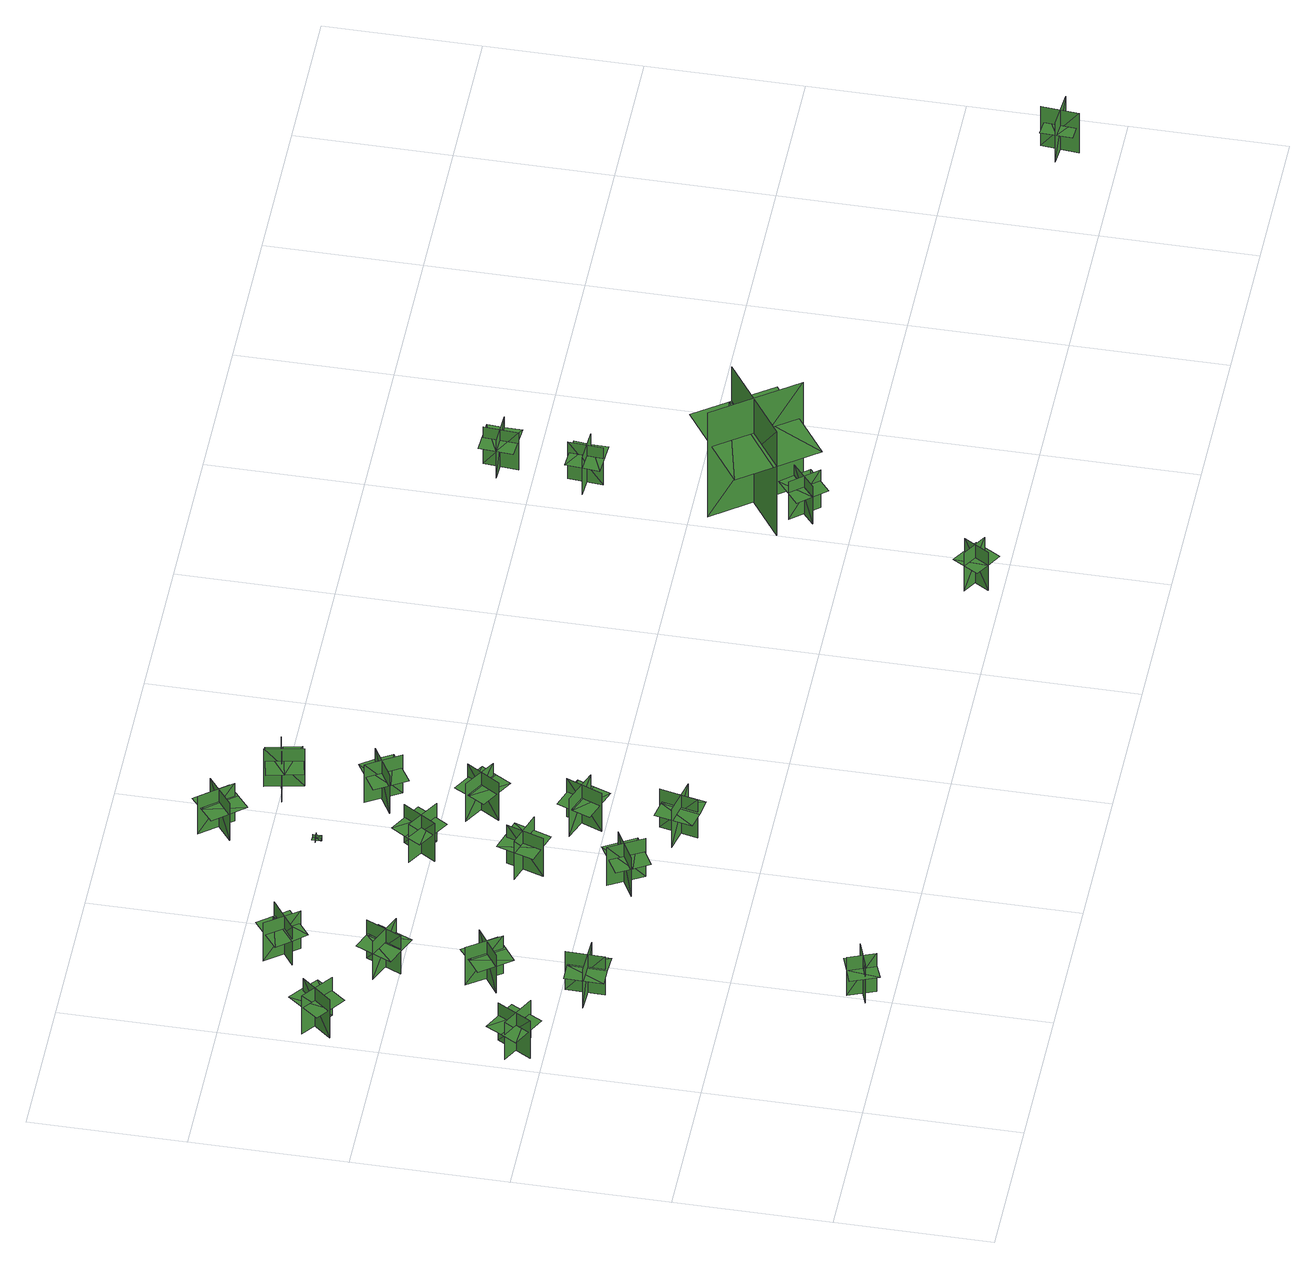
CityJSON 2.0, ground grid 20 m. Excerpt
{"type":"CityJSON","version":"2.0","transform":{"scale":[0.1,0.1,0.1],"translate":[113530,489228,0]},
"CityObjects":{
"tree1":{"type":"SolitaryVegetationObject","geometry":[{"type":"MultiSurface","lod":"1","boundaries":[[[0,1,2]],[[0,2,3]],[[4,5,6]],[[4,6,7]],[[8,9,10]],[[8,10,11]],[[8,11,12]],[[8,12,13]]]}]},
"tree2":{"type":"SolitaryVegetationObject","geometry":[{"type":"MultiSurface","lod":"1","boundaries":[[[14,15,16]],[[14,16,17]],[[18,19,20]],[[18,20,21]],[[22,23,24]],[[22,24,25]],[[22,26,27]],[[22,27,23]]]}]},
"tree3":{"type":"SolitaryVegetationObject","geometry":[{"type":"MultiSurface","lod":"1","boundaries":[[[28,29,30]],[[28,30,31]],[[32,33,34]],[[32,34,35]],[[36,37,38]],[[36,38,39]],[[36,39,40]],[[36,40,41]]]}]},
"tree4":{"type":"SolitaryVegetationObject","geometry":[{"type":"MultiSurface","lod":"1","boundaries":[[[42,43,44]],[[42,44,45]],[[46,47,48]],[[46,48,49]],[[50,51,52]],[[50,52,53]],[[50,53,54]],[[50,54,55]]]}]},
"tree5":{"type":"SolitaryVegetationObject","geometry":[{"type":"MultiSurface","lod":"1","boundaries":[[[56,57,58]],[[56,58,59]],[[60,61,62]],[[60,62,63]],[[64,65,66]],[[64,66,67]],[[64,67,68]],[[64,68,69]]]}]},
"tree6":{"type":"SolitaryVegetationObject","geometry":[{"type":"MultiSurface","lod":"1","boundaries":[[[70,71,72]],[[70,72,73]],[[74,75,76]],[[74,76,77]],[[78,79,80]],[[78,80,81]],[[78,81,82]],[[78,82,83]]]}]},
"tree7":{"type":"SolitaryVegetationObject","geometry":[{"type":"MultiSurface","lod":"1","boundaries":[[[84,85,86]],[[84,86,87]],[[88,89,90]],[[88,90,91]],[[92,93,94]],[[92,94,95]],[[92,95,96]],[[92,96,97]]]}]},
"tree8":{"type":"SolitaryVegetationObject","geometry":[{"type":"MultiSurface","lod":"1","boundaries":[[[98,99,100]],[[98,100,101]],[[102,103,104]],[[102,104,105]],[[106,107,108]],[[106,108,109]],[[106,109,110]],[[106,110,111]]]}]},
"tree9":{"type":"SolitaryVegetationObject","geometry":[{"type":"MultiSurface","lod":"1","boundaries":[[[112,113,114]],[[112,114,115]],[[116,117,118]],[[116,118,119]],[[120,121,122]],[[120,122,123]],[[120,123,124]],[[120,124,125]]]}]},
"tree10":{"type":"SolitaryVegetationObject","geometry":[{"type":"MultiSurface","lod":"1","boundaries":[[[126,127,128]],[[126,128,129]],[[130,131,132]],[[130,132,133]],[[134,135,136]],[[134,136,137]],[[134,137,138]],[[134,138,139]]]}]},
"tree11":{"type":"SolitaryVegetationObject","geometry":[{"type":"MultiSurface","lod":"1","boundaries":[[[140,141,142]],[[140,142,143]],[[144,145,146]],[[144,146,147]],[[148,149,150]],[[148,150,151]],[[148,151,152]],[[148,152,153]]]}]},
"tree12":{"type":"SolitaryVegetationObject","geometry":[{"type":"MultiSurface","lod":"1","boundaries":[[[154,155,156]],[[154,156,157]],[[158,159,160]],[[158,160,161]],[[162,163,164]],[[162,164,165]],[[162,165,166]],[[162,166,167]]]}]},
"tree13":{"type":"SolitaryVegetationObject","geometry":[{"type":"MultiSurface","lod":"1","boundaries":[[[168,169,170]],[[168,170,171]],[[172,173,174]],[[172,174,175]],[[176,177,178]],[[176,178,179]],[[176,179,180]],[[176,180,181]]]}]},
"tree14":{"type":"SolitaryVegetationObject","geometry":[{"type":"MultiSurface","lod":"1","boundaries":[[[182,183,184]],[[182,184,185]],[[186,187,188]],[[186,188,189]],[[190,191,192]],[[190,192,193]],[[190,193,194]],[[190,194,195]]]}]},
"tree15":{"type":"SolitaryVegetationObject","geometry":[{"type":"MultiSurface","lod":"1","boundaries":[[[196,197,198]],[[196,198,199]],[[200,201,202]],[[200,202,203]],[[204,205,206]],[[204,206,207]],[[204,207,208]],[[204,208,209]]]}]},
"tree16":{"type":"SolitaryVegetationObject","geometry":[{"type":"MultiSurface","lod":"1","boundaries":[[[210,211,212]],[[210,212,213]],[[214,215,216]],[[214,216,217]],[[218,219,220]],[[218,220,221]],[[218,221,222]],[[218,222,223]]]}]},
"tree17":{"type":"SolitaryVegetationObject","geometry":[{"type":"MultiSurface","lod":"1","boundaries":[[[224,225,226]],[[224,226,227]],[[228,229,230]],[[228,230,231]],[[232,233,234]],[[232,234,235]],[[232,235,236]],[[232,236,237]]]}]},
"tree18":{"type":"SolitaryVegetationObject","geometry":[{"type":"MultiSurface","lod":"1","boundaries":[[[238,239,240]],[[238,240,241]],[[242,243,244]],[[242,244,245]],[[246,247,248]],[[246,248,249]],[[246,250,251]],[[246,251,247]]]}]},
"tree19":{"type":"SolitaryVegetationObject","geometry":[{"type":"MultiSurface","lod":"1","boundaries":[[[252,253,254]],[[252,254,255]],[[256,257,258]],[[256,258,259]],[[260,261,262]],[[260,262,263]],[[260,263,264]],[[260,264,265]]]}]},
"tree20":{"type":"SolitaryVegetationObject","geometry":[{"type":"MultiSurface","lod":"1","boundaries":[[[266,267,268]],[[266,268,269]],[[270,271,272]],[[270,272,273]],[[274,275,276]],[[274,276,277]],[[274,275,278]],[[274,278,279]]]}]},
"tree21":{"type":"SolitaryVegetationObject","geometry":[{"type":"MultiSurface","lod":"1","boundaries":[[[280,281,282]],[[280,282,283]],[[284,285,286]],[[284,286,287]],[[288,289,290]],[[288,290,291]],[[288,291,292]],[[288,292,293]]]}]},
"tree22":{"type":"SolitaryVegetationObject","geometry":[{"type":"MultiSurface","lod":"1","boundaries":[[[294,295,296]],[[294,296,297]],[[298,299,300]],[[298,300,301]],[[302,303,304]],[[302,304,305]],[[302,305,306]],[[302,306,307]]]}]},
"tree23":{"type":"SolitaryVegetationObject","geometry":[{"type":"MultiSurface","lod":"1","boundaries":[[[308,309,310]],[[308,310,311]],[[312,313,314]],[[312,314,315]],[[316,317,318]],[[316,318,319]],[[316,319,320]],[[316,320,321]]]}]}
},
"vertices":[
[57,422,12],[13,446,12],[13,446,74],[57,422,74],[46,460,12],[21,416,12],[21,416,74],[46,460,74],[56,426,54],[67,447,54],[23,471,54],[12,450,54],[0,430,54],[45,406,54],
[229,45,11],[193,32,11],[193,32,74],[229,45,74],[202,57,11],[216,22,11],[216,22,74],[202,57,74],[202,57,53],[216,22,53],[235,29,53],[222,64,53],[183,50,53],[197,14,53],
[14,663,11],[46,702,11],[46,702,74],[14,663,74],[54,667,11],[15,698,11],[15,698,74],[54,667,74],[19,663,54],[38,649,54],[68,688,54],[50,703,54],[32,717,54],[1,677,54],
[149,396,13],[148,346,13],[148,346,76],[149,396,76],[120,369,13],[171,367,13],[171,367,76],[120,369,76],[146,393,56],[122,393,56],[122,343,56],[145,343,56],[168,342,56],[169,393,56],
[133,517,15],[162,475,15],[162,475,77],[133,517,77],[126,477,15],[167,506,15],[167,506,77],[126,477,77],[132,512,57],[113,498,57],[142,458,57],[161,471,57],[180,485,57],[150,526,57],
[160,644,14],[139,598,14],[139,598,77],[160,644,77],[123,630,14],[169,609,14],[169,609,77],[123,630,77],[156,643,56],[134,652,56],[114,606,56],[136,596,56],[157,587,56],[177,633,56],
[172,761,14],[131,731,14],[131,731,77],[172,761,77],[132,767,14],[162,726,14],[162,726,77],[132,767,77],[167,762,57],[153,780,57],[113,749,57],[127,731,57],[142,713,57],[181,743,57],
[328,347,13],[372,371,13],[372,371,76],[328,347,76],[366,336,13],[342,380,13],[342,380,76],[366,336,76],[332,345,55],[344,325,55],[388,350,55],[376,370,55],[364,390,55],[321,365,55],
[345,459,12],[361,507,12],[361,507,75],[345,459,75],[381,477,12],[333,493,12],[333,493,75],[381,477,75],[349,461,55],[371,454,55],[387,502,55],[364,509,55],[342,516,55],[327,468,55],
[379,597,16],[336,624,16],[336,624,79],[379,597,79],[370,636,16],[343,593,16],[343,593,79],[370,636,79],[378,602,59],[390,622,59],[347,647,59],[335,628,59],[323,608,59],[366,582,59],
[458,335,12],[447,286,12],[447,286,75],[458,335,75],[424,314,12],[473,303,12],[473,303,75],[424,314,75],[454,333,55],[431,337,55],[421,288,55],[443,283,55],[466,279,55],[477,328,55],
[424,441,9],[471,423,9],[471,423,72],[424,441,72],[440,404,9],[459,451,9],[459,451,72],[440,404,72],[426,437,51],[418,415,51],[465,397,51],[473,419,51],[481,441,51],[434,458,51],
[352,736,18],[360,736,18],[360,747,18],[352,747,18],[357,736,23],[357,736,14],[357,747,14],[357,747,23],[352,743,18],[352,743,22],[361,743,22],[361,743,18],[361,743,14],[352,743,15],
[340,886,16],[371,846,16],[371,846,78],[340,886,78],[335,846,16],[375,877,16],[375,877,78],[335,846,78],[339,881,58],[321,866,58],[353,827,58],[371,842,58],[389,856,58],[357,896,58],
[427,570,10],[470,544,10],[470,544,72],[427,570,72],[436,531,10],[463,574,10],[463,574,72],[436,531,72],[428,566,52],[416,546,52],[459,520,52],[471,540,52],[483,560,52],[439,586,52],
[426,664,9],[470,690,9],[470,690,72],[426,664,72],[465,655,9],[439,698,9],[439,698,72],[465,655,72],[431,663,51],[443,643,51],[486,670,51],[474,690,51],[461,709,51],[419,683,51],
[422,797,9],[471,807,9],[471,807,71],[422,797,71],[455,775,9],[446,824,9],[446,824,71],[455,775,71],[426,794,51],[431,771,51],[480,782,51],[475,805,51],[470,827,51],[421,817,51],
[939,46,14],[971,26,14],[971,26,77],[939,46,77],[945,17,14],[965,50,14],[965,50,77],[945,17,77],[945,17,56],[965,50,56],[948,61,56],[928,28,56],[963,6,56],[983,39,56],
[1026,279,15],[1054,245,15],[1054,245,77],[1026,279,77],[1023,249,15],[1057,278,15],[1057,278,77],[1023,249,77],[1023,249,60],[1037,232,60],[1071,260,60],[1057,278,60],[1043,295,60],[1008,266,60],
[1103,364,12],[998,289,12],[998,289,184],[1103,364,184],[1016,378,12],[1091,273,12],[1091,273,184],[1016,378,184],[1101,367,127],[995,292,127],[1033,239,127],[1138,314,127],[965,335,127],[1070,410,127],
[1040,512,21],[1043,556,21],[1043,556,82],[1040,512,82],[1062,531,21],[1018,534,21],[1018,534,82],[1062,531,82],[1062,531,65],[1064,553,65],[1020,556,65],[1018,534,65],[1016,512,65],[1061,509,65],
[1053,663,19],[1050,618,19],[1050,618,80],[1053,663,80],[1031,643,19],[1075,641,19],[1075,641,80],[1031,643,80],[1031,643,63],[1029,621,63],[1074,618,63],[1075,641,63],[1076,663,63],[1032,665,63],
[1741,98,15],[1737,49,15],[1737,49,80],[1741,98,80],[1715,75,15],[1764,71,15],[1764,71,80],[1715,75,80],[1720,74,55],[1719,54,55],[1753,52,55],[1755,72,55],[1756,92,55],[1721,95,55]
]}
